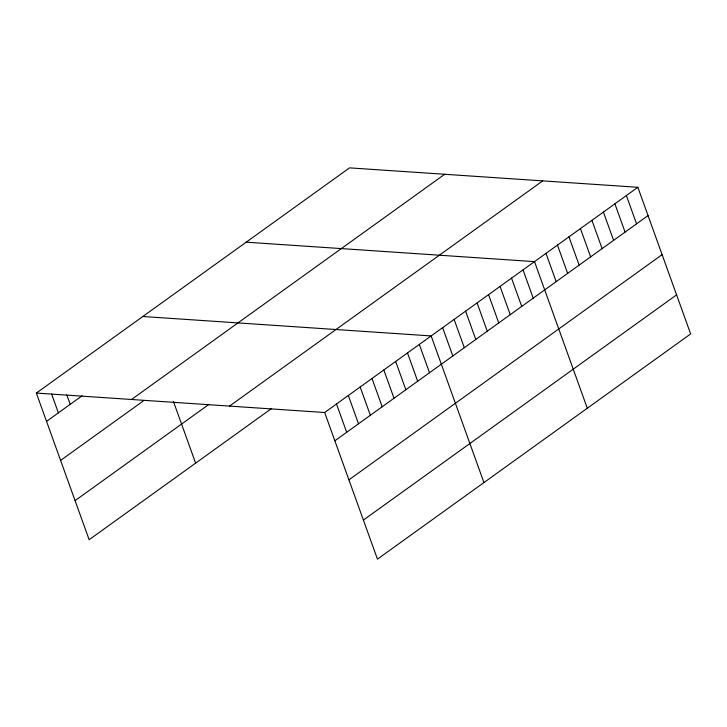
<?xml version="1.0" encoding="UTF-8"?>
<svg xmlns="http://www.w3.org/2000/svg" width="727" height="727" viewBox="0 0 727 727"><rect width="100%" height="100%" fill="white"/><g stroke="black" fill="none" stroke-linecap="round" stroke-linejoin="round"><path stroke-width="1.09" d="M36.35 393.071L349.542 167.864L637.861 187.293L690.65 333.929L377.458 559.136L324.669 412.509L36.35 393.071L89.139 539.707L271.598 408.501M46.537 421.36L82.033 395.833M131.496 399.486L444.688 174.271M60.595 460.409L143.419 400.859M75.081 500.649L208.949 404.385M229.523 406.093L542.715 180.887M324.669 412.509L637.861 187.293M334.847 440.798L648.039 215.583M348.915 479.847L662.106 254.641M363.4 520.087L676.592 294.871M246.189 242.182L534.509 261.62L587.298 408.247M142.837 316.499L431.147 335.938L483.946 482.564M626.374 195.554L636.561 223.843M614.888 203.814L625.075 232.104M603.41 212.066L613.588 240.355M591.923 220.326L602.11 248.616M580.437 228.587L590.624 256.876M568.959 236.848L579.137 265.128M557.473 245.099L567.66 273.388M545.986 253.359L556.173 281.649M523.022 269.871L533.209 298.161M511.535 278.132L521.722 306.421M500.058 286.393L510.236 314.673M488.571 294.644L498.758 322.933M477.085 302.905L487.272 331.194M465.607 311.165L475.785 339.445M454.121 319.417L464.308 347.706M442.634 327.677L452.821 355.966M419.325 344.444L429.503 372.733M407.493 352.949L417.671 381.239M395.661 361.455L405.839 389.745M383.829 369.97L394.007 398.251M371.997 378.476L382.175 406.766M360.165 386.982L370.343 415.271M348.333 395.488L358.511 423.777M336.501 404.003L346.679 432.283M173.399 401.377L195.627 463.135M66.802 394.915L70.201 404.339M51.581 393.989L58.369 412.854"/></g></svg>
